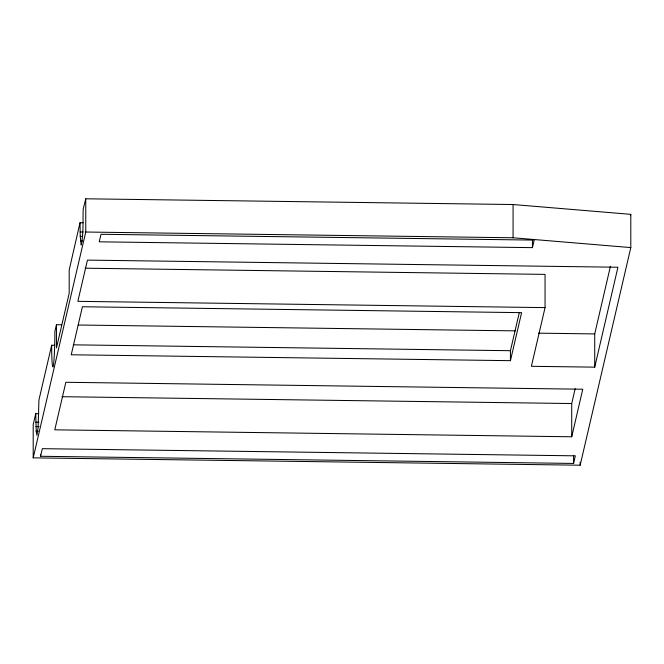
<?xml version="1.0" encoding="UTF-8"?>
<svg xmlns="http://www.w3.org/2000/svg" width="664" height="664" viewBox="0 0 664 664"><rect width="100%" height="100%" fill="white"/><g stroke="black" fill="none" stroke-linecap="round" stroke-linejoin="round"><path stroke-width="1" d="M83.133 222.755L80.02 222.714L80.244 236.326L81.207 245.057C83.722 233.346 82.734 220.971 83.216 209.011L85.756 198.793L513.073 204.529L630.792 214.347L630.8 247.589L580.162 465.207L33.2 457.861L33.2 424.628L35.748 413.664L38.861 413.705M80.02 222.714L69.197 269.966L69.197 293.231L56.457 347.977L56.457 324.713L61.636 324.779M54.78 345.28L51.676 345.238L38.927 400.002L38.139 427.359L36.927 435.31L36.213 431.218L35.748 413.664M56.457 324.713L54.863 331.552A28.535 1.544 -89.2 0 1 54.398 353.14L54.066 358.967A28.535 1.544 -89.2 0 1 52.473 365.806L52.141 362.818A28.535 1.544 -89.2 0 1 51.676 345.238M33.2 457.861L85.756 232.026L85.756 198.793M40.562 456.276L42.338 448.673L575.339 455.828L573.571 463.439L40.562 456.276L40.562 454.267M532.445 247.639L534.205 240.094L101.003 234.276L99.251 241.821L532.445 247.639L532.445 239.579M510.433 360.668L521.605 312.653L82.411 306.751L71.231 354.775L510.433 360.668L510.433 350.7L519.281 312.686M545.053 307.615L531.391 366.304L594.72 367.151L617.935 267.235L87.449 260.114L77.854 301.34L545.053 307.615L545.053 274.381L85.108 268.198M571.721 436.779L582.76 389.228L65.844 382.281L54.78 429.832L571.721 436.779L571.721 403.538L575.165 388.681M594.72 367.151L594.72 333.917L610.432 266.297M630.476 215.717L630.792 214.347M80.128 231.96L83.232 232.002M85.756 232.026L513.073 237.77L630.8 247.589M80.244 236.326L82.311 236.351M80.493 240.966L82.568 240.99M78.211 325.003L515.355 330.871M538.537 333.162L594.72 333.917M73.306 344.832L510.433 350.7M62.034 396.698L571.721 403.538M35.848 422.204L38.952 422.246M35.964 426.57L39.068 426.612M36.213 431.218L38.288 431.243M580.162 462.185L580.162 465.207M573.571 455.379L573.571 463.439M513.073 204.529L513.073 237.77"/></g></svg>
